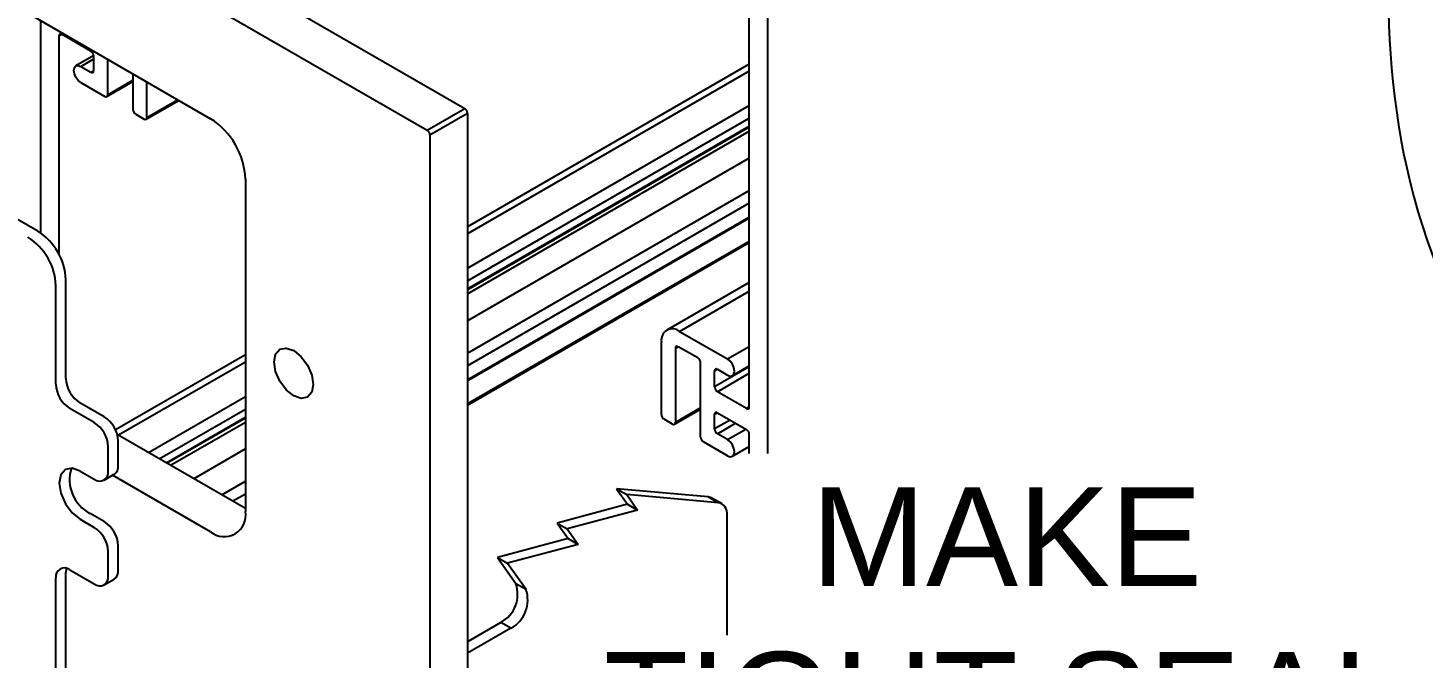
# Model space of a CAD drawing. Extents: x -1.12 to 8.16, y -6.82 to 0.
# Drawn here: x 2.698 to 6.228, y -4.528 to -2.933 of the extents above; entities that cross this region are included whole.
import ezdxf

# ---------------------------------------------------------------- set-up
doc = ezdxf.new("R2010")
doc.units = 0
doc.header["$LTSCALE"] = 0.5
doc.header["$MEASUREMENT"] = 0
for name, color, linetype in [('End Cap', 92, 'CONTINUOUS'), ('FAB DWG', 221, 'CONTINUOUS'), ('Hardware', 242, 'CONTINUOUS'), ('Housing', 150, 'CONTINUOUS')]:
    doc.layers.add(name, color=color, linetype=linetype)
doc.styles.add('LSAD_Standard', font='arial.ttf')

msp = doc.modelspace()

# ---------------------------------------------------------------- linework, layer by layer
at = {"layer": 'End Cap', "transparency": 16777216}
for p, q in [((1.9793, -2.084), (3.8036, -3.1372)), ((1.8842, -2.1389), (3.7085, -3.1921)), ((2.4322, -2.7425), (3.1605, -3.1629)), ((3.7085, -3.1921), (3.8036, -3.1372)), ((3.8107, -3.1495), (3.7156, -3.2044)), ((3.8107, -3.1495), (3.8107, -5.9332)), ((3.7156, -3.2044), (3.7156, -5.9881)), ((3.2489, -3.316), (3.2489, -4.1571)), ((3.2489, -4.1493), (2.9244, -3.962)), ((3.1605, -4.2081), (2.9127, -4.0651))]:
    msp.add_line(p, q, dxfattribs=at)
at = {"layer": 'End Cap', "transparency": 16777216, "flags": 128}
msp.add_lwpolyline([(3.3214, -3.7784), (3.3251, -3.7587), (3.3359, -3.7463), (3.3519, -3.7432), (3.3709, -3.7498), (3.3898, -3.7651), (3.4059, -3.7868), (3.4166, -3.8115), (3.4204, -3.8355), (3.4166, -3.8552), (3.4059, -3.8676), (3.3898, -3.8707), (3.3709, -3.8641), (3.3519, -3.8488), (3.3359, -3.8272), (3.3251, -3.8024), (3.3214, -3.7784)], dxfattribs=at)
at = {"layer": 'End Cap', "transparency": 16777216}
for centre, radius, start, end in [((3.7953, -3.1502), 0.0154, 2.6055, 57.3945), ((3.057, -3.3248), 0.1921, 2.6055, 57.3945), ((3.7002, -3.2051), 0.0154, 2.6055, 57.3945), ((3.195, -4.1658), 0.0546, 230.7967, 9.214)]:
    msp.add_arc(centre, radius, start, end, dxfattribs=at)
at = {"layer": 'Hardware', "transparency": 16777216}
for p, q in [((2.7237, -3.4478), (1.8663, -2.9528)), ((2.769, -3.835), (2.769, -3.5849)), ((2.7944, -3.8203), (2.7944, -3.5702)), ((2.8916, -3.9173), (2.8297, -3.8815)), ((2.8662, -3.9319), (2.8044, -3.8962)), ((2.927, -4.0399), (2.927, -3.9785)), ((2.9016, -4.0546), (2.9016, -3.9932)), ((2.8307, -4.0545), (2.8662, -4.075)), ((2.8912, -4.0775), (2.9166, -4.0628)), ((4.1879, -4.0992), (4.2133, -4.1139)), ((4.1879, -4.0992), (4.2154, -4.1385)), ((4.4199, -4.12), (4.1879, -4.0992)), ((4.2133, -4.1139), (4.2408, -4.1531)), ((4.4453, -4.1347), (4.2133, -4.1139)), ((4.4453, -4.1347), (4.4199, -4.12)), ((4.4545, -4.1375), (4.4291, -4.1228)), ((2.8916, -4.1824), (2.8561, -4.1619)), ((4.2154, -4.1385), (4.0373, -4.1862)), ((4.2408, -4.1531), (4.0627, -4.2008)), ((4.2154, -4.1385), (4.2408, -4.1531)), ((2.8307, -4.1766), (2.8662, -4.1971)), ((4.0373, -4.1862), (4.0627, -4.2008)), ((4.0373, -4.1862), (4.0649, -4.2254)), ((4.0627, -4.2008), (4.0903, -4.24)), ((4.4674, -4.4696), (4.4674, -4.1661)), ((4.0649, -4.2254), (3.8867, -4.2731)), ((4.0649, -4.2254), (4.0903, -4.24)), ((2.9016, -4.3198), (2.9016, -4.2583)), ((2.927, -4.3051), (2.927, -4.2437)), ((4.0903, -4.24), (3.9121, -4.2878)), ((2.8044, -4.3045), (2.8662, -4.3402)), ((3.8867, -4.2731), (3.9121, -4.2878)), ((3.8867, -4.2731), (3.9332, -4.3392)), ((3.9121, -4.2878), (3.9586, -4.3538)), ((2.769, -4.575), (2.769, -4.3249)), ((2.7944, -4.5603), (2.7944, -4.3102)), ((2.8912, -4.3427), (2.9166, -4.328)), ((3.9332, -4.3392), (3.9586, -4.3538)), ((3.8949, -4.4378), (3.8107, -4.4864)), ((3.9203, -4.4525), (3.8949, -4.4378)), ((3.9203, -4.4525), (3.8107, -4.5157))]:
    msp.add_line(p, q, dxfattribs=at)
at = {"layer": 'Hardware', "transparency": 16777216, "flags": 128}
for points in [[(2.8307, -4.0545), (2.8105, -4.0475), (2.7933, -4.0508), (2.7819, -4.064), (2.7778, -4.085), (2.7819, -4.1107), (2.7933, -4.1371), (2.8105, -4.1603), (2.8307, -4.1766)], [(4.4199, -4.12), (4.4247, -4.1209), (4.4291, -4.1228)], [(2.7955, -4.3007), (2.7951, -4.3027), (2.7944, -4.3102)]]:
    msp.add_lwpolyline(points, dxfattribs=at)
at = {"layer": 'Hardware', "transparency": 16777216}
for centre, radius, start, end in [((2.6409, -3.5772), 0.1537, 2.6055, 57.3945), ((2.6155, -3.5919), 0.1537, 2.6055, 57.3945), ((2.8458, -3.8315), 0.0768, 182.6055, 237.3945), ((2.8711, -3.8168), 0.0768, 182.6055, 237.3945), ((2.8502, -3.982), 0.0768, 2.6055, 57.3945), ((2.8248, -3.9966), 0.0768, 2.6055, 57.3945), ((2.9, -4.0763), 0.0962, 162.4729, 242.8469), ((2.88, -4.0581), 0.0218, 230.7967, 9.214), ((2.9032, -4.043), 0.024, 304.0564, 7.2558), ((4.4403, -4.1617), 0.0275, 350.7481, 79.4532), ((2.8248, -4.2618), 0.0768, 2.6055, 57.3945), ((2.8502, -4.2472), 0.0768, 2.6055, 57.3945), ((2.7906, -4.3214), 0.0218, 50.7967, 189.214), ((2.9032, -4.3081), 0.024, 304.0564, 7.2558), ((2.88, -4.3233), 0.0218, 230.7967, 9.214), ((3.8552, -4.3657), 0.0823, 298.8102, 18.7784), ((3.8806, -4.3803), 0.0823, 298.8102, 18.7784)]:
    msp.add_arc(centre, radius, start, end, dxfattribs=at)
at = {"layer": 'Housing', "transparency": 16777216}
for p, q in [((4.5695, -2.4086), (4.5695, -4.0098)), ((4.5236, -3.8922), (4.5236, -2.7805)), ((2.7311, -3.4528), (2.7311, -2.915)), ((2.7841, -2.9493), (2.777, -2.9534)), ((2.777, -3.506), (2.777, -2.9534)), ((2.8579, -2.9919), (2.7841, -2.9493)), ((2.8649, -3.0033), (2.8198, -3.0293)), ((2.8323, -3.0306), (2.865, -3.0117)), ((2.8323, -3.0306), (2.8579, -3.0454)), ((2.865, -3.0413), (2.865, -3.0042)), ((2.9003, -3.1025), (2.9003, -3.0127)), ((4.5236, -3.0247), (3.8107, -3.4362)), ((2.8579, -3.0454), (2.865, -3.0413)), ((2.8983, -3.1071), (2.964, -3.0692)), ((2.9003, -3.1025), (2.964, -3.0658)), ((2.964, -3.0495), (2.964, -3.1393)), ((2.9993, -3.1597), (2.9993, -3.0699)), ((4.5236, -3.0428), (3.8107, -3.4544)), ((2.8323, -3.0714), (2.8933, -3.1066)), ((2.9972, -3.1642), (3.08, -3.1165)), ((2.9993, -3.1597), (3.0771, -3.1148)), ((3.8107, -3.5413), (4.5236, -3.1297)), ((2.971, -3.1515), (2.9922, -3.1638)), ((3.8107, -3.5733), (4.5236, -3.1617)), ((3.8107, -3.5937), (4.5236, -3.1822)), ((4.5236, -3.1845), (3.8107, -3.596)), ((3.8107, -3.6064), (4.5236, -3.1948)), ((4.5236, -3.2628), (3.8107, -3.6744)), ((3.8107, -3.7559), (4.5236, -3.3443)), ((4.5236, -3.3769), (3.8107, -3.7884)), ((3.8107, -3.8233), (4.5236, -3.4117)), ((4.5236, -3.4144), (3.8107, -3.8259)), ((3.8107, -3.884), (4.5236, -3.4724)), ((3.8107, -3.8874), (4.5236, -3.4758)), ((4.5236, -3.5772), (4.3147, -3.6978)), ((4.3472, -3.701), (4.5236, -3.5992)), ((4.3472, -3.701), (4.4683, -3.7709)), ((4.3013, -3.9113), (4.3013, -3.7276)), ((4.3366, -3.7439), (4.3437, -3.7398)), ((4.3932, -3.7684), (4.3437, -3.7398)), ((4.4683, -3.7709), (4.5236, -3.739)), ((3.2489, -3.7605), (2.9202, -3.9503)), ((4.3366, -3.7439), (4.3366, -3.9317)), ((3.2489, -3.7787), (2.9279, -3.964)), ((4.4003, -3.9684), (4.4003, -3.7806)), ((4.5236, -3.7907), (4.4356, -3.8415)), ((4.4356, -3.801), (4.4427, -3.7969)), ((4.4356, -3.8415), (4.4356, -3.801)), ((4.4427, -3.7969), (4.4683, -3.8117)), ((4.4427, -3.8537), (4.5236, -3.807)), ((4.4808, -3.813), (4.5236, -3.7883)), ((3.0031, -4.0075), (3.2489, -3.8656)), ((4.5165, -3.8963), (4.4427, -3.8537)), ((3.0308, -4.0235), (3.2489, -3.8976)), ((3.0486, -4.0337), (3.2489, -3.9181)), ((4.3346, -3.9363), (4.4003, -3.8983)), ((4.4003, -3.8949), (4.3366, -3.9317)), ((4.4356, -3.9109), (4.4427, -3.9068)), ((4.4356, -3.948), (4.4356, -3.9109)), ((4.4427, -3.9068), (4.5165, -3.9494)), ((4.5236, -3.8922), (4.5165, -3.8963)), ((3.2489, -3.9204), (3.0506, -4.0348)), ((3.0595, -4.04), (3.2489, -3.9307)), ((4.3296, -3.9358), (4.3084, -3.9235)), ((4.4749, -3.9254), (4.4356, -3.948)), ((4.4427, -3.9603), (4.489, -3.9335)), ((4.4683, -3.975), (4.5146, -3.9483)), ((4.4683, -4.0159), (4.4073, -3.9807)), ((4.4683, -3.975), (4.4427, -3.9603)), ((4.5236, -4.0098), (4.5236, -3.9616)), ((3.2489, -3.9987), (3.1184, -4.074)), ((4.4808, -4.0171), (4.5236, -3.9924)), ((3.189, -4.1148), (3.2489, -4.0802)), ((3.2489, -4.1128), (3.2172, -4.131)), ((3.2474, -4.1484), (3.2489, -4.1476))]:
    msp.add_line(p, q, dxfattribs=at)
at = {"layer": 'Housing', "transparency": 16777216, "flags": 128}
for points in [[(2.8323, -3.0714), (2.8255, -3.0659), (2.8198, -3.0582), (2.8159, -3.0494), (2.8146, -3.0408), (2.8159, -3.0337), (2.8198, -3.0293), (2.8255, -3.0282), (2.8323, -3.0306)], [(4.4683, -3.8117), (4.4751, -3.8141), (4.4808, -3.813), (4.4847, -3.8086), (4.486, -3.8015), (4.4847, -3.7929), (4.4808, -3.7841), (4.4751, -3.7764), (4.4683, -3.7709)], [(4.4683, -4.0159), (4.4751, -4.0182), (4.4808, -4.0171), (4.4847, -4.0127), (4.486, -4.0057), (4.4847, -3.9971), (4.4808, -3.9882), (4.4751, -3.9805), (4.4683, -3.975)]]:
    msp.add_lwpolyline(points, dxfattribs=at)
at = {"layer": 'Housing', "transparency": 16777216}
for centre, radius, start, end in [((2.7813, -2.9527), 0.00437, 50.7967, 189.214), ((2.8496, -3.0049), 0.0154, 2.6055, 57.3945), ((2.8607, -3.042), 0.00437, 230.7967, 9.214), ((2.896, -3.1032), 0.00437, 230.7967, 9.214), ((2.9793, -3.1386), 0.0154, 182.6055, 237.3945), ((2.995, -3.1604), 0.00437, 230.7967, 9.214), ((4.3293, -3.723), 0.0284, 50.7967, 189.214), ((4.3409, -3.7432), 0.00437, 50.7967, 189.214), ((4.3849, -3.7813), 0.0154, 2.6055, 57.3945), ((4.4399, -3.8003), 0.00437, 50.7967, 189.214), ((4.451, -3.8408), 0.0154, 182.6055, 237.3945), ((4.3166, -3.9106), 0.0154, 182.6055, 237.3945), ((4.4399, -3.9102), 0.00437, 50.7967, 189.214), ((4.5193, -3.8929), 0.00437, 230.7967, 9.214), ((4.3323, -3.9324), 0.00437, 230.7967, 9.214), ((4.451, -3.9473), 0.0154, 182.6055, 237.3945), ((4.5082, -3.9623), 0.0154, 2.6055, 57.3945), ((4.4156, -3.9677), 0.0154, 182.6055, 237.3945)]:
    msp.add_arc(centre, radius, start, end, dxfattribs=at)
at = {"layer": 'Housing', "color": 1, "transparency": 16777216}
msp.add_open_spline([(5.8441, -1.1155), (6.1949, -1.6257), (6.138, -2.5994), (6.0811, -4.046), (7.6509, -4.7943)], degree=3, knots=[0.597018, 0.597018, 0.597018, 0.597018, 1, 1.599652, 1.599652, 1.599652, 1.599652], dxfattribs=at)

# ---------------------------------------------------------------- texts
at = {"layer": 'FAB DWG', "transparency": 16777216, "insert": (5.1747, -4.4308), "char_height": 0.25, "attachment_point": 5, "style": 'LSAD_Standard'}
msp.add_mtext_dynamic_manual_height_columns('\\A1;MAKE TIGHT SEAL', width=2.034107, gutter_width=16.875, heights=[0], dxfattribs=at)

doc.saveas('drawing.dxf')
